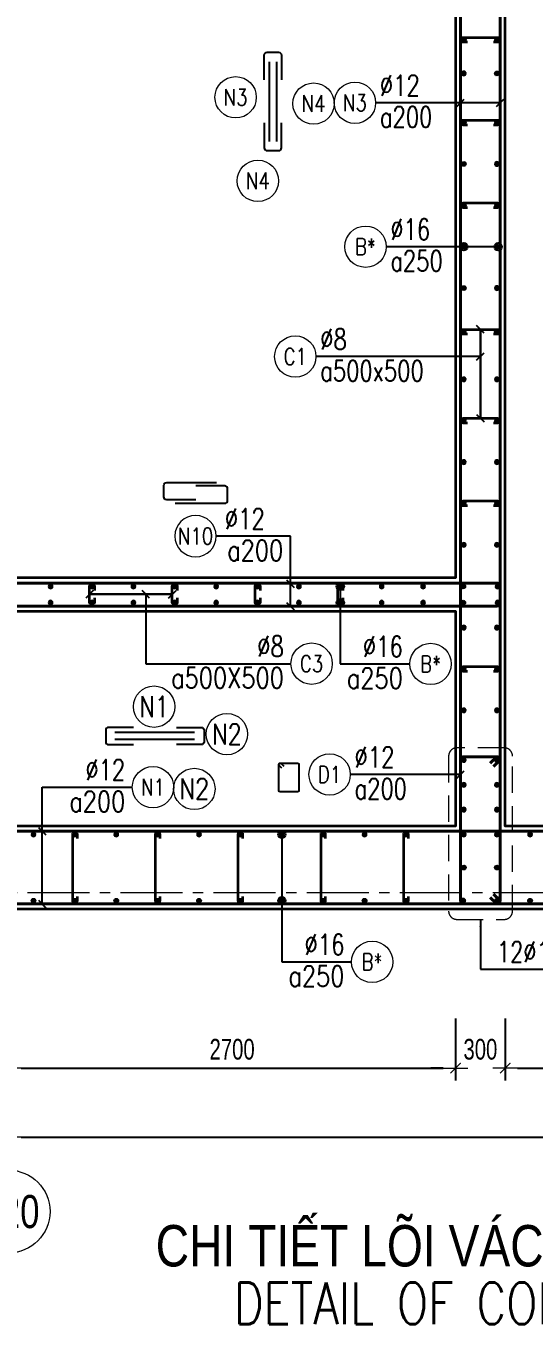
# Model space of a CAD drawing. Header units: millimetres. Extents: x 931337 to 1117500, y 19732 to 157199.
# Drawn here: x 951063 to 954132, y 124235 to 132078 of the extents above; entities that cross this region are included whole.
import ezdxf
from ezdxf.enums import TextEntityAlignment as Align

# ---------------------------------------------------------------- set-up
doc = ezdxf.new("R2010")
doc.units = ezdxf.units.MM
doc.header["$MEASUREMENT"] = 0
for name, pattern in [('HIDDEN', [9.525, 6.35, -3.175]), ('HIDDEN2', [4.7625, 3.175, -1.5875]), ('HT_Dim Grid$0$CENTER2', [1.125, 0.75, -0.125, 0.125, -0.125]), ('HT_Grid$0$CENTER2', [1.125, 0.75, -0.125, 0.125, -0.125])]:
    doc.linetypes.add(name, pattern=pattern)
doc.layers.get('0').update_dxf_attribs({"lineweight": 20})
doc.layers.get('Defpoints').update_dxf_attribs({"color": 151, "lineweight": 9})
for name, color, linetype in [('Hidden', 9, 'HIDDEN'), ('Leader', 6, 'Continuous'), ('Ligature', 1, 'Continuous')]:
    doc.layers.add(name, color=color, linetype=linetype)
for name, color, linetype, lineweight in [('HT_Dim Grid$0$NDC_S_AXIS', 5, 'HT_Dim Grid$0$CENTER2', 13), ('HT_Dim Grid$0$NDC_S_SYMBOL', 1, 'Continuous', 15), ('HT_Dim Grid$0$NDC_S_TEXT SYMBOL', 7, 'Continuous', 20), ('HT_Grid$0$NDC_S_AXIS', 5, 'HT_Grid$0$CENTER2', 13), ('KC-LEADER', 153, 'Continuous', 18), ('KC-THEP', 6, 'Continuous', 40), ('NDC_S_ANNO', 7, 'Continuous', 20), ('NDC_S_DIM', 1, 'Continuous', 15), ('NDC_S_ENG TITLE', 3, 'Continuous', 20), ('NDC_S_HIDDEN', 8, 'HIDDEN2', 13), ('NDC_S_LEADER', 1, 'Continuous', 15), ('NDC_S_REBAR', 4, 'Continuous', 35), ('NDC_S_STIRRUP', 4, 'Continuous', 40), ('NDC_S_TEXT SYMBOL', 7, 'Continuous', 20), ('NDC_S_VN TEXT', 7, 'Continuous', 20), ('NDC_S_VN TITLE', 6, 'Continuous', 35), ('NDC_S_WALL', 6, 'Continuous', 35)]:
    doc.layers.add(name, color=color, linetype=linetype, lineweight=lineweight)
doc.styles.add('HT_Dim Grid$0$NDC_ANNO', font='', dxfattribs={"width": 0.8})
doc.styles.add('NDC_ANNO', font='', dxfattribs={"width": 0.8})
doc.styles.add('NDC_DIM', font='', dxfattribs={"width": 0.75})
doc.styles.add('NDC_EN TXT', font='romans.shx', dxfattribs={"width": 0.8})
doc.styles.add('NDC_VIE TXT', font='arial.ttf', dxfattribs={"width": 0.8})
doc.styles.get('HT_Dim Grid$0$NDC_ANNO').set_extended_font_data('Dotum')
doc.styles.get('NDC_ANNO').set_extended_font_data('Dotum')
doc.styles.get('NDC_DIM').set_extended_font_data('Dotum')
doc.dimstyles.new('NDC_dim_30', dxfattribs={"dimscale": 30, "dimtxt": 2.5, "dimasz": 1.5, "dimexe": 1.5, "dimexo": 2.5, "dimgap": 1, "dimtad": 1, "dimdec": 0, "dimzin": 0, "dimdsep": 46, "dimtxsty": 'NDC_DIM', "dimblk": 'DIMMARK', "dimcen": 0.09, "dimdle": 1.2, "dimclrd": 1, "dimclre": 1, "dimclrt": 3, "dimadec": 0, "dimazin": 0, "dimtfac": 1, "dimtdec": 0, "dimtix": 1, "dimtofl": 0, "dimtmove": 0, "dimatfit": 3, "dimfxl": 6, "dimfxlon": 1, "dimtolj": 1, "dimtzin": 0, "dimarcsym": 0})
doc.dimstyles.new('NDC_dim_50', dxfattribs={"dimscale": 50, "dimtxt": 2.5, "dimasz": 1.5, "dimexe": 1.5, "dimexo": 2.5, "dimgap": 1, "dimtad": 1, "dimdec": 0, "dimzin": 0, "dimdsep": 46, "dimtxsty": 'NDC_DIM', "dimblk": 'DIMMARK', "dimcen": 0.09, "dimdle": 1.2, "dimclrd": 1, "dimclre": 1, "dimclrt": 3, "dimadec": 0, "dimazin": 0, "dimtfac": 1, "dimtdec": 0, "dimtix": 1, "dimtofl": 0, "dimtmove": 0, "dimatfit": 3, "dimfxl": 6, "dimfxlon": 1, "dimtolj": 1, "dimtzin": 0, "dimarcsym": 0})

# ---------------------------------------------------------------- blocks, each defined once
blk = doc.blocks.new('Drawing name_symbol')
at = {"layer": 'NDC_S_ENG TITLE', "style": 'NDC_EN TXT', "width": 0.8}
blk.add_attdef('SECTDET1', text='', height=5, dxfattribs=at).set_placement((0, 1.01), align=Align.CENTER)
at = {"layer": 'NDC_S_TEXT SYMBOL', "lineweight": 25, "style": 'NDC_ANNO', "width": 0.8}
blk.add_attdef('SSCALE', text='', height=2.5, dxfattribs=at).set_placement((0, -4), align=Align.CENTER)
at = {"layer": 'NDC_S_VN TITLE', "style": 'NDC_VIE TXT', "width": 0.8}
blk.add_attdef('SECTDET2', text='', height=5, dxfattribs=at).set_placement((0, 7.97), align=Align.CENTER)
blk = doc.blocks.new('THEP')
at = {"layer": 'KC-LEADER', "color": 6}
blk.add_circle((0, 0), 14, dxfattribs=at)
at = {"layer": 'KC-THEP'}
for p, q in [((-14, 0), (14, 0)), ((9.9, 9.9), (-9.9, -9.9)), ((-9.9, 9.9), (9.9, -9.9)), ((0, 14), (0, -14))]:
    blk.add_line(p, q, dxfattribs=at)
blk = doc.blocks.new('DIMMARK')
at = {"layer": 'NDC_S_DIM', "color": 1}
blk.add_line((-1.5, 0), (1, 0), dxfattribs=at)
at = {"layer": 'NDC_S_DIM', "color": 2, "const_width": 0.1}
blk.add_lwpolyline([(-0.42, -0.42), (0.42, 0.42)], dxfattribs=at)
blk = doc.blocks.new('*U10')
blk.add_circle((2.5, 0), 2.5)
at = {"layer": 'NDC_S_VN TEXT', "color": 3, "style": 'NDC_EN TXT'}
for tag, width, p in [('DK2', 0.75, (-0.85, 0.85)), ('KC2', 0.8, (-0.85, -2.97))]:
    blk.add_attdef(tag, text='', height=2.5, dxfattribs=dict(at, width=width)).set_placement(p, align=Align.RIGHT)
at = {"layer": 'NDC_S_VN TEXT', "color": 7, "style": 'NDC_EN TXT', "width": 0.8}
blk.add_attdef('SH3', text='', height=2, dxfattribs=at).set_placement((2.5, 0), align=Align.MIDDLE)
blk = doc.blocks.new('A$C7BC65A55')
at = {"layer": 'Ligature'}
for p, q in [((-15.2, 372, 0), (-15.2, 38.5, 0)), ((15.2, 372, 0), (15.2, 38.5, 0))]:
    blk.add_line(p, q, dxfattribs=at)
for points in [[(-36.2, 296.5), (-36.2, 400.9, -0.414214), (-24, 413.1), (24, 413.1, -0.414214), (36.2, 400.9), (36.2, 296.5)], [(-36.2, 116.5), (-36.2, 12.2, 0.414214), (-24, 0), (24, 0, 0.414214), (36.2, 12.2), (36.2, 116.5)]]:
    blk.add_lwpolyline(points, format="xyb", dxfattribs=at)
blk = doc.blocks.new('*U11')
blk.add_circle((-2.5, 0), 2.5)
at = {"layer": 'NDC_S_VN TEXT', "color": 3, "style": 'NDC_EN TXT', "width": 0.75}
for tag, p in [('DK1', (0.5, 0.85)), ('KC1', (0.5, -2.97))]:
    blk.add_attdef(tag, p, '', height=2.5, dxfattribs=at)
at = {"layer": 'NDC_S_VN TEXT', "color": 7, "style": 'NDC_EN TXT', "width": 0.8}
blk.add_attdef('SH2', text='', height=2, dxfattribs=at).set_placement((-2.5, 0), align=Align.MIDDLE)
blk = doc.blocks.new('*U12')
blk.add_circle((-2.5, 0), 2.5)
at = {"layer": 'NDC_S_VN TEXT', "color": 3, "style": 'NDC_EN TXT', "width": 0.75}
for tag, p in [('DK1', (0.5, 0.85)), ('KC1', (0.5, -2.97))]:
    blk.add_attdef(tag, p, '', height=2.5, dxfattribs=at)
at = {"layer": 'NDC_S_VN TEXT', "color": 7, "style": 'NDC_EN TXT', "width": 0.8}
blk.add_attdef('SH2', text='', height=2, dxfattribs=at).set_placement((-2.5, 0), align=Align.MIDDLE)
blk = doc.blocks.new('*U9')
blk.add_circle((2.5, 0), 2.5)
at = {"layer": 'NDC_S_VN TEXT', "color": 3, "style": 'NDC_EN TXT', "width": 0.75}
blk.add_attdef('DK2', text='', height=2.5, dxfattribs=at).set_placement((-0.85, 0.85), align=Align.RIGHT)
at = {"layer": 'NDC_S_VN TEXT', "color": 7, "style": 'NDC_EN TXT', "width": 0.8}
blk.add_attdef('SH3', text='', height=2, dxfattribs=at).set_placement((2.5, 0), align=Align.MIDDLE)
blk = doc.blocks.new('A$C72321851')
at = {"layer": 'Ligature'}
for points in [[(-60.9, -129.3), (-60.9, 170.9, -0.414214), (-43.3, 188.5), (25.8, 188.5, -0.414214), (43.4, 170.9), (43.4, -4.3)], [(-39.7, -4.3), (-39.7, -179.5, 0.414214), (-22.1, -197.1), (47, -197.1, 0.414214), (64.6, -179.5), (64.6, 120.7)]]:
    blk.add_lwpolyline(points, format="xyb", dxfattribs=at)
blk = doc.blocks.new('*D951')
at = {"layer": 'Defpoints', "color": 0, "ltscale": 200, "transparency": 16777216}
for p in [(953658.3, 127663.7), (953958.3, 127663.7), (953958.3, 125781.5)]:
    blk.add_point(p, dxfattribs=at)
at = {"layer": 'NDC_S_DIM', "color": 1, "lineweight": -2, "ltscale": 200, "transparency": 16777216}
for p, q in [((953658.3, 126081.5), (953658.3, 125706.5)), ((953958.3, 126081.5), (953958.3, 125706.5)), ((953583.3, 125781.5), (953508.3, 125781.5)), ((954033.3, 125781.5), (954108.3, 125781.5))]:
    blk.add_line(p, q, dxfattribs=at)
at = {"layer": 'NDC_S_DIM', "color": 1, "lineweight": -2, "ltscale": 200, "transparency": 16777216, "xscale": 75, "yscale": 75, "zscale": 75}
blk.add_blockref('DIMMARK', (953658.3, 125781.5), dxfattribs=at)
at = {"layer": 'NDC_S_DIM', "color": 1, "lineweight": -2, "ltscale": 200, "transparency": 16777216, "xscale": 75, "yscale": 75, "zscale": 75, "rotation": 180}
blk.add_blockref('DIMMARK', (953958.3, 125781.5), dxfattribs=at)
at = {"layer": 'NDC_S_DIM', "color": 3, "ltscale": 200, "transparency": 16777216, "insert": (953808.3, 125894.1), "char_height": 125, "attachment_point": 5, "style": 'NDC_DIM'}
blk.add_mtext('\\A1;300', dxfattribs=at)
blk = doc.blocks.new('*D952')
at = {"layer": 'Defpoints', "color": 0, "ltscale": 200, "transparency": 16777216}
for p in [(953958.3, 127663.7), (959758.3, 127663.7), (959758.3, 125781.5)]:
    blk.add_point(p, dxfattribs=at)
at = {"layer": 'NDC_S_DIM', "color": 1, "lineweight": -2, "ltscale": 200, "transparency": 16777216}
for p, q in [((953958.3, 126081.5), (953958.3, 125706.5)), ((959758.3, 126081.5), (959758.3, 125706.5)), ((954033.3, 125781.5), (959683.3, 125781.5))]:
    blk.add_line(p, q, dxfattribs=at)
at = {"layer": 'NDC_S_DIM', "color": 1, "lineweight": -2, "ltscale": 200, "transparency": 16777216, "xscale": 75, "yscale": 75, "zscale": 75, "rotation": 180}
blk.add_blockref('DIMMARK', (953958.3, 125781.5), dxfattribs=at)
at = {"layer": 'NDC_S_DIM', "color": 1, "lineweight": -2, "ltscale": 200, "transparency": 16777216, "xscale": 75, "yscale": 75, "zscale": 75}
blk.add_blockref('DIMMARK', (959758.3, 125781.5), dxfattribs=at)
at = {"layer": 'NDC_S_DIM', "color": 3, "ltscale": 200, "transparency": 16777216, "insert": (956858.3, 125894.1), "char_height": 125, "attachment_point": 5, "style": 'NDC_DIM'}
blk.add_mtext('\\A1;5800', dxfattribs=at)
blk = doc.blocks.new('*U92')
at = {"layer": 'HT_Dim Grid$0$NDC_S_SYMBOL'}
blk.add_line((0, 5), (0, 9), dxfattribs=at)
blk.add_circle((0, 0), 5, dxfattribs=at)
at = {"layer": 'HT_Dim Grid$0$NDC_S_TEXT SYMBOL', "color": 7, "style": 'HT_Dim Grid$0$NDC_ANNO', "width": 0.8}
blk.add_attdef('GRID', text='', height=4, dxfattribs=at).set_placement((0, 0), align=Align.MIDDLE)
blk = doc.blocks.new('*D946')
at = {"layer": 'Defpoints', "color": 0, "ltscale": 200, "transparency": 16777216}
for p in [(953658.3, 127242.6), (950958.3, 126621.9), (953658.3, 125781.5)]:
    blk.add_point(p, dxfattribs=at)
at = {"layer": 'NDC_S_DIM', "color": 1, "lineweight": -2, "ltscale": 200, "transparency": 16777216}
for p, q in [((950958.3, 126081.5), (950958.3, 125706.5)), ((953658.3, 126081.5), (953658.3, 125706.5)), ((951033.3, 125781.5), (953583.3, 125781.5))]:
    blk.add_line(p, q, dxfattribs=at)
at = {"layer": 'NDC_S_DIM', "color": 1, "lineweight": -2, "ltscale": 200, "transparency": 16777216, "xscale": 75, "yscale": 75, "zscale": 75, "rotation": 180}
blk.add_blockref('DIMMARK', (950958.3, 125781.5), dxfattribs=at)
at = {"layer": 'NDC_S_DIM', "color": 1, "lineweight": -2, "ltscale": 200, "transparency": 16777216, "xscale": 75, "yscale": 75, "zscale": 75}
blk.add_blockref('DIMMARK', (953658.3, 125781.5), dxfattribs=at)
at = {"layer": 'NDC_S_DIM', "color": 3, "ltscale": 200, "transparency": 16777216, "insert": (952308.3, 125894.1), "char_height": 125, "attachment_point": 5, "style": 'NDC_DIM'}
blk.add_mtext('\\A1;2700', dxfattribs=at)
blk = doc.blocks.new('*D947')
at = {"layer": 'Defpoints', "color": 0, "ltscale": 200, "transparency": 16777216}
for p in [(959758.3, 127121.4), (950958.3, 126621.9), (959758.3, 125364.4)]:
    blk.add_point(p, dxfattribs=at)
at = {"layer": 'NDC_S_DIM', "color": 1, "lineweight": -2, "ltscale": 200, "transparency": 16777216}
for p, q in [((950958.3, 125664.4), (950958.3, 125289.4)), ((959758.3, 125664.4), (959758.3, 125289.4)), ((951033.3, 125364.4), (959683.3, 125364.4))]:
    blk.add_line(p, q, dxfattribs=at)
at = {"layer": 'NDC_S_DIM', "color": 1, "lineweight": -2, "ltscale": 200, "transparency": 16777216, "xscale": 75, "yscale": 75, "zscale": 75, "rotation": 180}
blk.add_blockref('DIMMARK', (950958.3, 125364.4), dxfattribs=at)
at = {"layer": 'NDC_S_DIM', "color": 1, "lineweight": -2, "ltscale": 200, "transparency": 16777216, "xscale": 75, "yscale": 75, "zscale": 75}
blk.add_blockref('DIMMARK', (959758.3, 125364.4), dxfattribs=at)
at = {"layer": 'NDC_S_DIM', "color": 3, "ltscale": 200, "transparency": 16777216, "insert": (955358.3, 125477), "char_height": 125, "attachment_point": 5, "style": 'NDC_DIM'}
blk.add_mtext('\\A1;8800', dxfattribs=at)

msp = doc.modelspace()

# ---------------------------------------------------------------- linework, layer by layer
for centre in [(952329.579, 131646.663), (952800.548, 131608.503), (952464.027, 131141.66), (951836.783, 127964.82), (952276.884, 127799.063), (952080.054, 127467.549)]:
    msp.add_circle(centre, 125)
at = {"layer": 'HT_Grid$0$NDC_S_AXIS', "ltscale": 500}
msp.add_line((946008.93, 126842.61), (961302.305, 126842.61), dxfattribs=at)
at = {"layer": 'Ligature'}
msp.add_lwpolyline([(952609.444, 127593.988), (952593.478, 127609.954, -0.66817864), (952599.252, 127623.892), (952703.881, 127623.892, -0.41421356), (952712.045, 127615.727), (952712.045, 127458.62, -0.41421356), (952703.88, 127450.455), (952599.252, 127450.455, -0.41421356), (952591.087, 127458.62), (952591.087, 127615.727, -0.66817864), (952605.025, 127621.501), (952620.991, 127605.535)], format="xyb", dxfattribs=at)
at = {"layer": 'NDC_S_HIDDEN', "ltscale": 50}
msp.add_lwpolyline([(953666.42, 126679.523), (953952.49, 126679.523, 0.41421356), (954002.49, 126729.523), (954002.49, 127665.998, 0.41421356), (953952.49, 127715.998), (953666.42, 127715.998, 0.41421356), (953616.42, 127665.998), (953616.42, 126729.523, 0.41421356)], format="xyb", close=True, dxfattribs=at)
at = {"layer": 'NDC_S_REBAR'}
for points in [[(953729.871, 131978.856), (953704.871, 131978.856, -1), (953704.871, 132008.856), (953911.895, 132008.856, -1), (953911.895, 131978.856), (953886.895, 131978.856)], [(953729.871, 131478.856), (953704.871, 131478.856, -1), (953704.871, 131508.856), (953911.895, 131508.856, -1), (953911.895, 131478.856), (953886.895, 131478.856)], [(953729.871, 130978.856), (953704.871, 130978.856, -1), (953704.871, 131008.856), (953911.895, 131008.856, -1), (953911.895, 130978.856), (953886.895, 130978.856)], [(953729.871, 130214.474), (953704.871, 130214.474, -1), (953704.871, 130244.474), (953911.895, 130244.474, -1), (953911.895, 130214.474), (953886.895, 130214.474)], [(953729.843, 129677.61), (953704.843, 129677.61, -1), (953704.843, 129707.61), (953911.867, 129707.61, -1), (953911.867, 129677.61), (953886.867, 129677.61)], [(953729.843, 129177.61), (953704.843, 129177.61, -1), (953704.843, 129207.61), (953911.867, 129207.61, -1), (953911.867, 129177.61), (953886.867, 129177.61)], [(951476.817, 128621.355), (951476.817, 128596.355, -1), (951446.817, 128596.355), (951446.817, 128690.761, -1), (951476.817, 128690.761), (951476.817, 128665.761)], [(951976.817, 128621.355), (951976.817, 128596.355, -1), (951946.817, 128596.355), (951946.817, 128690.761, -1), (951976.817, 128690.761), (951976.817, 128665.761)], [(952476.817, 128621.355), (952476.817, 128596.355, -1), (952446.817, 128596.355), (952446.817, 128690.761, -1), (952476.817, 128690.761), (952476.817, 128665.761)], [(952976.817, 128621.355), (952976.817, 128596.355, -1), (952946.817, 128596.355), (952946.817, 128690.761, -1), (952976.817, 128690.761), (952976.817, 128665.761)], [(953729.843, 128177.61), (953704.843, 128177.61, -1), (953704.843, 128207.61), (953911.867, 128207.61, -1), (953911.867, 128177.61), (953886.867, 128177.61)], [(951373.416, 127167.61), (951373.416, 127192.61, 1), (951343.416, 127192.61), (951343.416, 126792.61, 1), (951373.416, 126792.61), (951373.416, 126817.61)], [(951873.416, 127167.61), (951873.416, 127192.61, 1), (951843.416, 127192.61), (951843.416, 126792.61, 1), (951873.416, 126792.61), (951873.416, 126817.61)], [(952373.416, 127167.61), (952373.416, 127192.61, 1), (952343.416, 127192.61), (952343.416, 126792.61, 1), (952373.416, 126792.61), (952373.416, 126817.61)], [(952873.416, 127167.61), (952873.416, 127192.61, 1), (952843.416, 127192.61), (952843.416, 126792.61, 1), (952873.416, 126792.61), (952873.416, 126817.61)], [(953373.416, 127167.61), (953373.416, 127192.61, 1), (953343.416, 127192.61), (953343.416, 126792.61, 1), (953373.416, 126792.61), (953373.416, 126817.61)]]:
    msp.add_lwpolyline(points, format="xyb", dxfattribs=at)
at = {"layer": 'NDC_S_STIRRUP'}
for points in [[(953888.305, 126832.61), (953928.305, 126792.61, -0.41421356), (953908.305, 126772.61), (953708.305, 126772.61, -0.41421356), (953688.305, 126792.61), (953688.305, 135892.61, -0.41421356), (953708.305, 135912.61), (953908.305, 135912.61, -0.41421356), (953928.305, 135892.61), (953928.305, 126792.61, -0.41421356), (953908.305, 126772.61), (953868.305, 126812.61)], [(949778.305, 128651.694), (949738.305, 128691.694, -0.41421356), (949758.305, 128711.694), (953908.277, 128711.694, -0.41421356), (953928.277, 128691.694), (953928.277, 128592.61, -0.41421356), (953908.277, 128572.61), (949758.305, 128572.61, -0.41421356), (949738.305, 128592.61), (949738.305, 128691.694, -0.41421356), (949758.305, 128711.694), (949798.305, 128671.694)], [(953888.416, 127602.61), (953928.416, 127642.61, 0.41421356), (953908.416, 127662.61), (953708.416, 127662.61, 0.41421356), (953688.416, 127642.61), (953688.305, 126792.61, 0.41421356), (953708.305, 126772.61), (953908.305, 126772.61, 0.41421356), (953928.305, 126792.61), (953928.416, 127642.61, 0.41421356), (953908.416, 127662.61), (953868.416, 127622.61)], [(948048.305, 127172.61), (948008.305, 127212.61, 0.41421356), (947988.305, 127192.61), (947988.305, 126792.61, 0.41421356), (948008.305, 126772.61), (959708.305, 126772.61, 0.41421356), (959728.305, 126792.61), (959728.305, 127192.61, 0.41421356), (959708.305, 127212.61), (948008.305, 127212.61, 0.41421356), (947988.305, 127192.61), (948028.305, 127152.61)]]:
    msp.add_lwpolyline(points, format="xyb", dxfattribs=at)
at = {"layer": 'NDC_S_WALL'}
for points in [[(947958.305, 135942.61), (947958.305, 126742.61), (952658.305, 126742.61), (959758.305, 126742.61)], [(953658.305, 134142.61), (953658.305, 128742.61), (950958.305, 128742.61), (950958.305, 129392.61), (950658.305, 129392.61), (950658.305, 128742.61), (949708.305, 128742.61), (949708.305, 127242.61), (948258.305, 127242.61), (948258.305, 135442.61)], [(957353.305, 127242.61), (953958.305, 127242.61), (953958.305, 133092.61), (956758.305, 133092.61), (956758.305, 128642.61), (957353.305, 128642.61), (957353.305, 127242.61)], [(952658.305, 127242.61), (950008.305, 127242.61), (950008.305, 128542.61), (953658.305, 128542.61), (953658.305, 127242.61), (952658.305, 127242.61)]]:
    msp.add_lwpolyline(points, dxfattribs=at)

# ---------------------------------------------------------------- block references
at = {"layer": 'Hidden', "xscale": 1.44, "yscale": 1.44, "zscale": 1.44}
msp.add_blockref('A$C7BC65A55', (952554.659, 131324.382, 0.03), dxfattribs=at)
at = {"layer": 'Hidden', "xscale": 1.44, "yscale": 1.44, "zscale": 1.44, "rotation": 270}
msp.add_blockref('A$C7BC65A55', (951544.672, 127787.295, 0.03), dxfattribs=at)
at = {"layer": 'HT_Dim Grid$0$NDC_S_AXIS', "xscale": 50, "yscale": 50, "zscale": 50}
msp.add_blockref('*U92', (950958.305, 124914.374), dxfattribs=at).add_auto_attribs({'GRID': 'X20'})
at = {"layer": 'KC-THEP'}
for p, rotation in [((953708.334, 131993.856), 189.6685644363809), ((953908.305, 131791.063), 189.6685644363809), ((953708.334, 131493.856), 189.6685644363809), ((953708.334, 131243.856), 189.6685644363809), ((953708.334, 130993.856), 189.6685644363809), ((953708.334, 130743.856), 189.6685644363809), ((953708.334, 130493.856), 189.6685644363809), ((953908.305, 130229.774), 189.6685644363809), ((953704.765, 128690.761), 189.6685644363809), ((953704.765, 128593.261), 189.6685644363809), ((953708.305, 126992.61), 9.668564436380946), ((953708.305, 126992.61), 9.668564436380946), ((953908.305, 126992.61), 9.668564436380946), ((953908.305, 126992.61), 9.668564436380946), ((951108.416, 126792.61), 189.6685644363809), ((951358.416, 126792.61), 189.6685644363809), ((951608.416, 126792.61), 189.6685644363809), ((951858.416, 126792.61), 189.6685644363809), ((952108.416, 126792.61), 189.6685644363809), ((952358.416, 126792.61), 189.6685644363809), ((952608.416, 126792.61), 189.6685644363809), ((952858.416, 126792.61), 189.6685644363809), ((953108.416, 126792.61), 189.6685644363809), ((953358.416, 126792.61), 189.6685644363809), ((953908.305, 126792.61), 189.6685644363809), ((953908.305, 126792.61), 189.6685644363809), ((954108.416, 126792.61), 189.6685644363809)]:
    msp.add_blockref('THEP', p, dxfattribs=dict(at, rotation=rotation))
at = {"layer": 'KC-THEP', "xscale": -1}
for p, rotation in [((953908.305, 131994.156), 350.3314355636191), ((953708.334, 131790.763), 350.3314355636191), ((953908.305, 131494.156), 350.3314355636191), ((953908.305, 131244.156), 350.3314355636191), ((953908.305, 130994.156), 350.3314355636191), ((953908.305, 130744.156), 350.3314355636191), ((953908.305, 130494.156), 350.3314355636191), ((953708.334, 130229.474), 350.3314355636191), ((953708.305, 129942.61), 350.3314355636191), ((953908.305, 129942.61), 350.3314355636191), ((953708.305, 129692.61), 350.3314355636191), ((953908.305, 129692.61), 350.3314355636191), ((953708.305, 129442.61), 350.3314355636191), ((953908.305, 129442.61), 350.3314355636191), ((953708.305, 129192.61), 350.3314355636191), ((953908.305, 129192.61), 350.3314355636191), ((953708.305, 128942.61), 350.3314355636191), ((953908.305, 128942.61), 350.3314355636191), ((951211.817, 128690.761), 170.331435563619), ((951461.817, 128690.761), 170.331435563619), ((951711.817, 128690.761), 170.331435563619), ((951961.817, 128690.761), 170.331435563619), ((952211.817, 128690.761), 170.331435563619), ((952461.817, 128690.761), 170.331435563619), ((952711.817, 128690.761), 170.331435563619), ((952961.817, 128690.761), 170.331435563619), ((953211.817, 128690.761), 170.331435563619), ((953461.817, 128690.761), 170.331435563619), ((953911.789, 128690.761), 170.331435563619), ((951211.817, 128593.261), 170.331435563619), ((951461.817, 128593.261), 170.331435563619), ((951711.817, 128593.261), 170.331435563619), ((951961.817, 128593.261), 170.331435563619), ((952211.817, 128593.261), 170.331435563619), ((952461.817, 128593.261), 170.331435563619), ((952711.817, 128593.261), 170.331435563619), ((952961.817, 128593.261), 170.331435563619), ((953211.817, 128593.261), 170.331435563619), ((953461.817, 128593.261), 170.331435563619), ((953911.789, 128593.261), 170.331435563619), ((953708.305, 128442.61), 350.3314355636191), ((953908.305, 128442.61), 350.3314355636191), ((953708.305, 128192.61), 350.3314355636191), ((953908.305, 128192.61), 350.3314355636191), ((953708.305, 127942.61), 350.3314355636191), ((953908.305, 127942.61), 350.3314355636191), ((953708.305, 127642.61), 350.3314355636191), ((953908.305, 127642.61), 350.3314355636191), ((953708.305, 127492.61), 350.3314355636191), ((953908.305, 127492.61), 350.3314355636191), ((953708.305, 127342.61), 350.3314355636191), ((953908.305, 127342.61), 350.3314355636191), ((951108.416, 127192.61), 350.3314355636191), ((951358.416, 127192.61), 350.3314355636191), ((951608.416, 127192.61), 350.3314355636191), ((951858.416, 127192.61), 350.3314355636191), ((952108.416, 127192.61), 350.3314355636191), ((952358.416, 127192.61), 350.3314355636191), ((952608.416, 127192.61), 350.3314355636191), ((952858.416, 127192.61), 350.3314355636191), ((953108.416, 127192.61), 350.3314355636191), ((953358.416, 127192.61), 350.3314355636191), ((953708.305, 127192.61), 350.3314355636191), ((953708.305, 127192.61), 350.3314355636191), ((953908.305, 127192.61), 350.3314355636191), ((953908.305, 127192.61), 350.3314355636191), ((954108.416, 127192.61), 350.3314355636191), ((953704.793, 126792.61), 350.3314355636191), ((953704.793, 126792.61), 350.3314355636191)]:
    msp.add_blockref('THEP', p, dxfattribs=dict(at, rotation=rotation))
at = {"layer": 'Leader', "xscale": -1, "rotation": 270.0000000000001}
msp.add_blockref('A$C72321851', (952092.652, 129254.696), dxfattribs=at)
at = {"layer": 'NDC_S_ANNO'}
ref = msp.add_blockref('Drawing name_symbol', (954423.017, 124183.999), dxfattribs=dict(at, xscale=50, yscale=50, zscale=50))
ref.add_attrib('SECTDET1', 'DETAIL OF CORE WALL HT-CW3', dxfattribs={"layer": 'NDC_S_ENG TITLE', "height": 250, "style": 'NDC_EN TXT', "width": 0.8}).set_placement((954423.017, 124234.563), align=Align.CENTER)
ref.add_attrib('SECTDET2', 'CHI TIẾT LÕI VÁCH HT-CW3 TẦNG B2F', dxfattribs={"layer": 'NDC_S_VN TITLE', "height": 250, "style": 'NDC_VIE TXT', "width": 0.8}).set_placement((954423.017, 124582.532), align=Align.CENTER)
at = {"layer": 'NDC_S_VN TEXT', "xscale": 50, "yscale": 50, "zscale": 50}
for name, p, values in [('*U11', (953175.491, 131613.671), {'SH2': 'N3', 'DK1': '%%C12', 'KC1': 'a200'}), ('*U11', (953239.387, 130743.856), {'SH2': 'B*', 'DK1': '%%C16', 'KC1': 'a250'}), ('*U12', (952815.042, 130080.112), {'SH2': 'C1', 'DK1': '%%c8', 'KC1': 'a500x500'}), ('*U10', (952663.73, 128224.436), {'SH3': 'C3', 'DK2': '%%c8', 'KC2': 'a500X500'}), ('*U10', (953382.429, 128222.886), {'SH3': 'B*', 'DK2': '%%C16', 'KC2': 'a250'}), ('*U11', (953022.368, 127554.989), {'SH2': 'D1', 'DK1': '%%C12', 'KC1': 'a200'}), ('*U10', (951705.331, 127477.888), {'SH3': 'N1', 'DK2': '%%C12', 'KC2': 'a200'}), ('*U10', (953029.497, 126422.897), {'SH3': 'B*', 'DK2': '%%C16', 'KC2': 'a250'}), ('*U9', (954351.333, 126377.983), {'SH3': 'A*', 'DK2': '12%%C16'})]:
    msp.add_blockref(name, p, dxfattribs=at).add_auto_attribs(values)
at = {"layer": 'NDC_S_VN TEXT'}
ref = msp.add_blockref('*U10', (952212.662, 128995.104), dxfattribs=dict(at, xscale=-50, yscale=50, zscale=50))
ref.add_attrib('SH3', 'N10', dxfattribs={"color": 7, "height": 100, "style": 'NDC_EN TXT', "width": 0.8}).set_placement((952087.662, 128995.104), align=Align.MIDDLE)
ref.add_attrib('DK2', '%%C12', dxfattribs={"color": 3, "height": 125, "style": 'NDC_EN TXT', "width": 0.75}).set_placement((952505.162, 129037.379), align=Align.RIGHT)
ref.add_attrib('KC2', 'a200', dxfattribs={"color": 3, "height": 125, "style": 'NDC_EN TXT', "width": 0.8}).set_placement((952617.067, 128846.477), align=Align.RIGHT)

# ---------------------------------------------------------------- texts
at = {"layer": 'NDC_S_VN TEXT', "color": 7, "style": 'NDC_EN TXT', "width": 0.8}
for tag, height, p in [('N3', 100, (952329.579, 131646.663)), ('N4', 100, (952800.548, 131608.503)), ('N4', 100, (952464.027, 131141.66)), ('N1', 125, (951836.783, 127964.82)), ('N2', 125, (952276.884, 127799.063)), ('N2', 125, (952080.054, 127467.549))]:
    msp.add_attdef(tag, text='3', height=height, dxfattribs=at).set_placement(p, align=Align.MIDDLE)

# ---------------------------------------------------------------- dimensions: what is measured, and where the dimension line sits
at = {"layer": 'NDC_S_DIM', "ltscale": 200}
for base, p1, p2, picture, middle in [((953958.305, 125781.519), (953658.305, 127663.743), (953958.305, 127663.743), '*D951', (953808.305, 125894.104)), ((959758.305, 125781.519), (953958.305, 127663.743), (959758.305, 127663.743), '*D952', (956858.305, 125894.104)), ((953658.305, 125781.519), (950958.305, 126621.949), (953658.305, 127242.61), '*D946', (952308.305, 125894.104)), ((959758.305, 125364.374), (950958.305, 126621.949), (959758.305, 127121.424), '*D947', (955358.305, 125476.959))]:
    dim = msp.add_linear_dim(base=base, p1=p1, p2=p2, dimstyle='NDC_dim_50', override={"dimtmove": 1}, dxfattribs=at)
    dim.commit()
    dim.dimension.update_dxf_attribs({"geometry": picture, "text_midpoint": middle})

# ---------------------------------------------------------------- leaders
at = {"layer": 'NDC_S_LEADER'}
for points, override in [([(953928.305, 131613.49), (953175.491, 131613.49)], {"dimtad": 0, "dimldrblk": 'Oblique'}), ([(953688.305, 131613.49), (953175.491, 131613.49)], {"dimtad": 0, "dimldrblk": 'Oblique'}), ([(953915.358, 130743.856), (953239.387, 130743.856)], {"dimtad": 0, "dimldrblk": 'Origin'}), ([(953708.334, 130743.856), (953239.387, 130743.856)], {"dimtad": 0, "dimldrblk": 'Origin'}), ([(953808.355, 130244.474), (953808.355, 129707.61)], {"dimtad": 0, "dimldrblk": 'Oblique'}), ([(953808.355, 129707.61), (953808.355, 130244.474)], {"dimtad": 0, "dimldrblk": 'Oblique'}), ([(953808.355, 130080.111), (952815.042, 130080.111)], {"dimtad": 0, "dimldrblk": 'Oblique'}), ([(952660.098, 128572.61), (952660.098, 128994.923), (952212.662, 128994.923)], {"dimgap": 1, "dimtad": 0, "dimldrblk": 'Oblique'}), ([(952660.098, 128708.256), (952660.098, 128994.923), (952212.662, 128994.923)], {"dimtad": 0, "dimldrblk": 'Oblique'}), ([(952961.865, 128691.039), (952961.817, 128222.705), (953382.429, 128222.705)], {"dimgap": 1, "dimtad": 0, "dimldrblk": 'Origin'}), ([(951446.817, 128643.558), (951946.817, 128643.558)], {"dimtad": 0, "dimldrblk": 'Oblique'}), ([(951946.817, 128643.558), (951446.817, 128643.558)], {"dimtad": 0, "dimldrblk": 'Oblique'}), ([(951786.91, 128643.558), (951786.91, 128224.436), (952663.73, 128224.436)], {"dimtad": 0, "dimldrblk": 'Oblique'}), ([(952961.817, 128592.599), (952961.817, 128222.705), (953382.429, 128222.705)], {"dimgap": 1, "dimtad": 0, "dimldrblk": 'Origin'}), ([(953688.305, 127554.989), (953020.294, 127554.989)], {"dimtad": 0, "dimldrblk": 'Oblique'}), ([(951160.593, 126772.61), (951160.593, 127477.707), (951705.331, 127477.707)], {"dimtad": 0, "dimldrblk": 'Oblique'}), ([(951160.593, 127212.61), (951160.593, 127477.707), (951705.331, 127477.707)], {"dimtad": 0, "dimldrblk": 'Oblique'}), ([(952608.886, 127192.61), (952608.886, 126422.716), (953029.497, 126422.716)], {"dimgap": 1, "dimtad": 0, "dimldrblk": 'Origin'}), ([(952608.886, 126792.61), (952608.886, 126422.716), (953029.497, 126422.716)], {"dimgap": 1, "dimtad": 0, "dimldrblk": 'Origin'}), ([(953809.455, 126679.523), (953809.455, 126377.983), (954351.333, 126377.983)], {"dimtad": 0})]:
    msp.add_leader(points, dimstyle='NDC_dim_30', override=override, dxfattribs=at)

doc.saveas('drawing.dxf')
